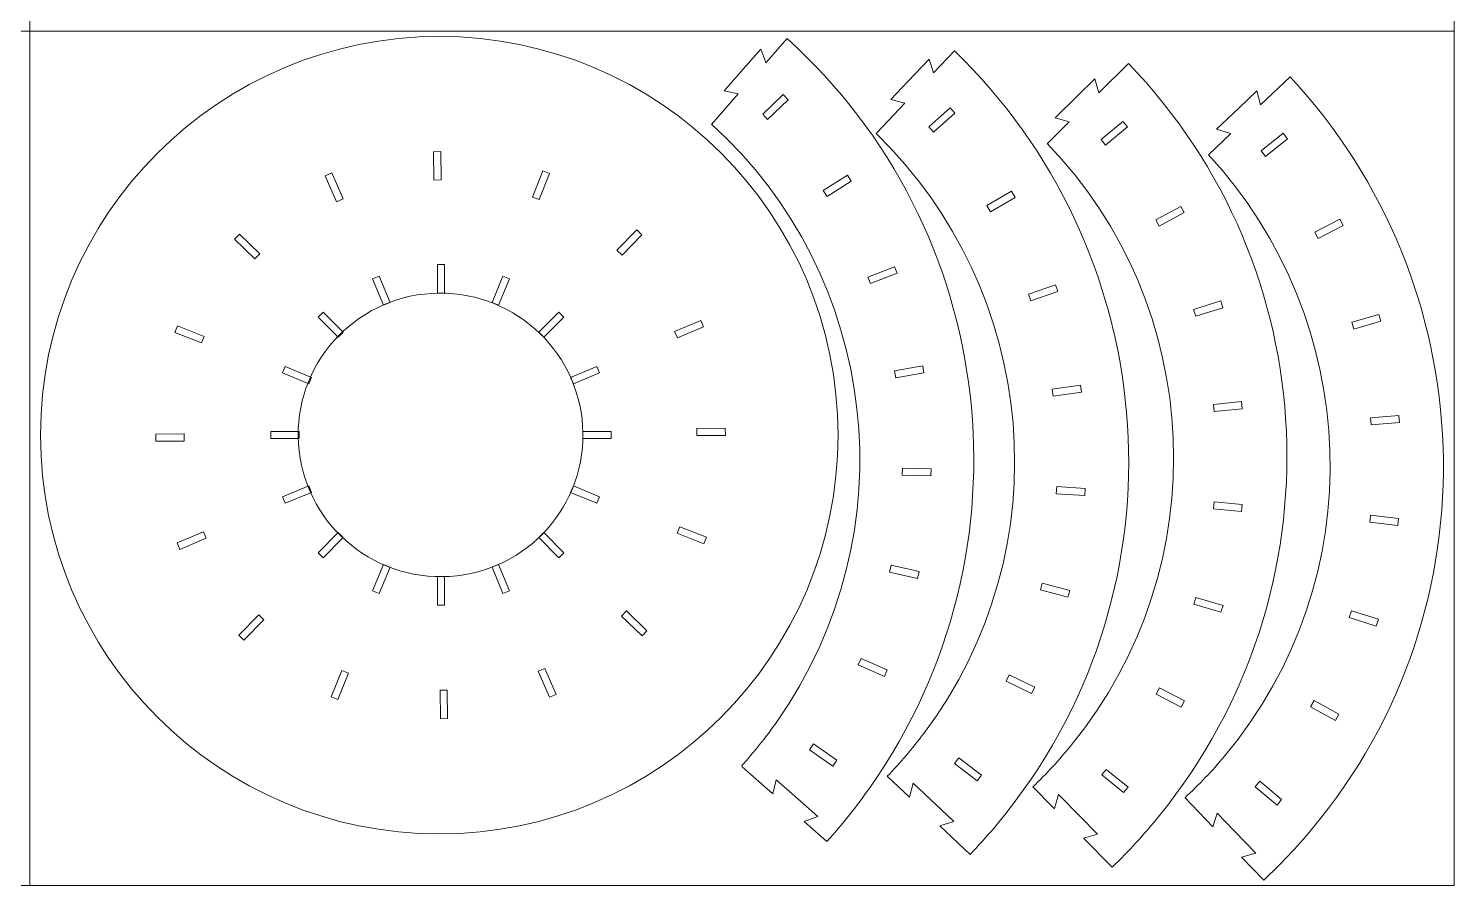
# Model space of a CAD drawing. Header units: centimetres. Extents: x -226 to -75, y 0 to 222.
# Drawn here: x -175.89 to -125.89, y 102.32 to 132.34 of the extents above; entities that cross this region are included whole.
import ezdxf

# ---------------------------------------------------------------- set-up
doc = ezdxf.new("R2010")
doc.units = ezdxf.units.CM
doc.header["$MEASUREMENT"] = 0
doc.layers.add('layer 1', color=7, linetype='Continuous')

msp = doc.modelspace()

# ---------------------------------------------------------------- linework, layer by layer
at = {"layer": 'layer 1', "color": 250, "lineweight": 20}
for points in [[(-225.83724, 132.24642), (-175.83724, 132.24642), (-175.83724, 162.24642), (-225.83724, 162.24642), (-225.83724, 132.24642)], [(-175.83724, 132.24642), (-125.83724, 132.24642), (-125.83724, 162.24642), (-175.83724, 162.24642), (-175.83724, 132.24642)], [(-225.83724, 102.24642), (-175.83724, 102.24642), (-175.83724, 132.24642), (-225.83724, 132.24642), (-225.83724, 102.24642)], [(-175.83724, 102.24642), (-125.83724, 102.24642), (-125.83724, 132.24642), (-175.83724, 132.24642), (-175.83724, 102.24642)]]:
    msp.add_lwpolyline(points, close=True, dxfattribs=at)
at = {"layer": 'layer 1', "color": 242, "lineweight": 20}
msp.add_ellipse((-161.46488, 118.05994), major_axis=(0, 13.99996), ratio=1, dxfattribs=at)
at = {"layer": 'layer 1', "color": 242, "lineweight": 9}
for points, knots in [([(-151.91162, 128.96773), (-151.91162, 128.96773), (-150.96586, 130.04144), (-150.96586, 130.04144), (-150.96586, 130.04144), (-150.96586, 130.04144), (-150.96731, 130.04282), (-150.96731, 130.04282), (-150.96731, 130.04282), (-150.96731, 130.04282), (-151.46416, 130.15302), (-151.46416, 130.15302), (-151.46416, 130.15302), (-151.46416, 130.15302), (-150.88486, 130.81078), (-150.88486, 130.81078), (-150.88486, 130.81078), (-150.88486, 130.81078), (-150.17324, 131.6186), (-150.17324, 131.6186), (-150.17324, 131.6186), (-150.17324, 131.6186), (-150.00119, 131.13953), (-150.00119, 131.13953), (-150.00119, 131.13953), (-150.00119, 131.13953), (-149.99953, 131.13844), (-149.99953, 131.13844), (-149.99953, 131.13844), (-149.99953, 131.13844), (-149.25574, 131.9828), (-149.25574, 131.9828)], [0, 0, 0, 0, 0.11111111, 0.11111111, 0.11111111, 0.11111111, 0.22222222, 0.22222222, 0.22222222, 0.22222222, 0.33333333, 0.33333333, 0.33333333, 0.33333333, 0.44444444, 0.44444444, 0.44444444, 0.44444444, 0.55555556, 0.55555556, 0.55555556, 0.55555556, 0.66666667, 0.66666667, 0.66666667, 0.66666667, 0.77777778, 0.77777778, 0.77777778, 0.77777778, 1, 1, 1, 1]), ([(-147.85626, 103.79243), (-147.31475, 104.39423), (-146.80393, 105.03505), (-146.32796, 105.71411), (-146.32796, 105.71411), (-140.48581, 114.047), (-141.86334, 125.33436), (-149.25574, 131.9828)], [0, 0, 0, 0, 0.33333333, 0.33333333, 0.33333333, 0.33333333, 1, 1, 1, 1]), ([(-143.37991, 131.55617), (-136.23623, 124.66229), (-135.11539, 113.36081), (-141.24113, 105.20502), (-141.24113, 105.20502), (-141.73861, 104.54268), (-142.26916, 103.92062), (-142.82884, 103.33932), (-142.82884, 103.33932), (-142.82884, 103.33932), (-142.82799, 103.33896), (-142.82799, 103.33896), (-142.82799, 103.33896), (-142.82799, 103.33896), (-143.88992, 104.34219), (-143.88992, 104.34219), (-143.88992, 104.34219), (-143.88992, 104.34219), (-143.88862, 104.34364), (-143.88862, 104.34364), (-143.88862, 104.34364), (-143.88862, 104.34364), (-143.4039, 104.4989), (-143.4039, 104.4989), (-143.4039, 104.4989), (-143.4039, 104.4989), (-144.04095, 105.10091), (-144.04095, 105.10091), (-144.04095, 105.10091), (-144.04095, 105.10091), (-144.82348, 105.84019), (-144.82348, 105.84019), (-144.82348, 105.84019), (-144.82348, 105.84019), (-144.95094, 105.34747), (-144.95094, 105.34747), (-144.95094, 105.34747), (-144.95094, 105.34747), (-144.9526, 105.34616), (-144.9526, 105.34616), (-144.9526, 105.34616), (-144.9526, 105.34616), (-145.72934, 106.08012), (-145.72934, 106.08012), (-145.72934, 106.08012), (-145.72934, 106.08012), (-145.73541, 106.0859), (-145.73541, 106.0859), (-145.73541, 106.0859), (-145.28311, 106.55414), (-144.85463, 107.05558), (-144.45306, 107.58976), (-144.45306, 107.58976), (-139.55633, 114.10246), (-140.43905, 123.12756), (-146.1295, 128.64765), (-146.1295, 128.64765), (-146.1295, 128.64765), (-146.09983, 128.67739), (-146.09983, 128.67739), (-146.09983, 128.67739), (-146.09983, 128.67739), (-145.11713, 129.71745), (-145.11713, 129.71745), (-145.11713, 129.71745), (-145.11713, 129.71745), (-145.11858, 129.71897), (-145.11858, 129.71897), (-145.11858, 129.71897), (-145.11858, 129.71897), (-145.61137, 129.84646), (-145.61137, 129.84646), (-145.61137, 129.84646), (-145.61137, 129.84646), (-145.00932, 130.48351), (-145.00932, 130.48351), (-145.00932, 130.48351), (-145.00932, 130.48351), (-144.26997, 131.26601), (-144.26997, 131.26601), (-144.26997, 131.26601), (-144.26997, 131.26601), (-144.11475, 130.78136), (-144.11475, 130.78136), (-144.11475, 130.78136), (-144.11475, 130.78136), (-144.11309, 130.7802), (-144.11309, 130.7802), (-144.11309, 130.7802), (-144.11309, 130.7802), (-143.37921, 131.55694), (-143.37921, 131.55694), (-143.37921, 131.55694), (-143.37921, 131.55694), (-143.37991, 131.55617), (-143.37991, 131.55617)], [0, 0, 0, 0, 0.04, 0.04, 0.04, 0.04, 0.08, 0.08, 0.08, 0.08, 0.12, 0.12, 0.12, 0.12, 0.16, 0.16, 0.16, 0.16, 0.2, 0.2, 0.2, 0.2, 0.24, 0.24, 0.24, 0.24, 0.28, 0.28, 0.28, 0.28, 0.32, 0.32, 0.32, 0.32, 0.36, 0.36, 0.36, 0.36, 0.4, 0.4, 0.4, 0.4, 0.44, 0.44, 0.44, 0.44, 0.48, 0.48, 0.48, 0.48, 0.52, 0.52, 0.52, 0.52, 0.56, 0.56, 0.56, 0.56, 0.6, 0.6, 0.6, 0.6, 0.64, 0.64, 0.64, 0.64, 0.68, 0.68, 0.68, 0.68, 0.72, 0.72, 0.72, 0.72, 0.76, 0.76, 0.76, 0.76, 0.8, 0.8, 0.8, 0.8, 0.84, 0.84, 0.84, 0.84, 0.88, 0.88, 0.88, 0.88, 0.92, 0.92, 0.92, 0.92, 1, 1, 1, 1]), ([(-137.27012, 131.10944), (-137.27012, 131.10944), (-138.30979, 130.08321), (-138.30979, 130.08321), (-138.30979, 130.08321), (-138.30979, 130.08321), (-138.31124, 130.08455), (-138.31124, 130.08455), (-138.31124, 130.08455), (-138.31124, 130.08455), (-138.44946, 130.57442), (-138.44946, 130.57442), (-138.44946, 130.57442), (-138.44946, 130.57442), (-139.07334, 129.95868), (-139.07334, 129.95868), (-139.07334, 129.95868), (-139.07334, 129.95868), (-139.83947, 129.2025), (-139.83947, 129.2025), (-139.83947, 129.2025), (-139.83947, 129.2025), (-139.35151, 129.05782), (-139.35151, 129.05782), (-139.35151, 129.05782), (-139.35151, 129.05782), (-139.35027, 129.05617), (-139.35027, 129.05617), (-139.35027, 129.05617), (-139.35027, 129.05617), (-140.11079, 128.30556), (-140.11079, 128.30556), (-140.11079, 128.30556), (-140.11079, 128.30556), (-140.11679, 128.29971), (-140.11679, 128.29971), (-140.11679, 128.29971), (-134.59074, 122.57772), (-134.13661, 113.50397), (-139.26889, 107.18275), (-139.26889, 107.18275), (-139.69466, 106.65817), (-140.14692, 106.16735), (-140.62232, 105.71072), (-140.62232, 105.71072), (-140.62232, 105.71072), (-140.62144, 105.70966), (-140.62144, 105.70966), (-140.62144, 105.70966), (-140.62144, 105.70966), (-139.87076, 104.94907), (-139.87076, 104.94907), (-139.87076, 104.94907), (-139.87076, 104.94907), (-139.86917, 104.95024), (-139.86917, 104.95024), (-139.86917, 104.95024), (-139.86917, 104.95024), (-139.72454, 105.43823), (-139.72454, 105.43823), (-139.72454, 105.43823), (-139.72454, 105.43823), (-138.96829, 104.67204), (-138.96829, 104.67204), (-138.96829, 104.67204), (-138.96829, 104.67204), (-138.35258, 104.04825), (-138.35258, 104.04825), (-138.35258, 104.04825), (-138.35258, 104.04825), (-138.84238, 103.90996), (-138.84238, 103.90996), (-138.84238, 103.90996), (-138.84238, 103.90996), (-138.84376, 103.90859), (-138.84376, 103.90859), (-138.84376, 103.90859), (-138.84376, 103.90859), (-137.83876, 102.89012), (-137.83876, 102.89012), (-137.83876, 102.89012), (-137.83876, 102.89012), (-137.83947, 102.8909), (-137.83947, 102.8909), (-137.83947, 102.8909), (-137.25731, 103.45347), (-136.70299, 104.05707), (-136.18078, 104.70121), (-136.18078, 104.70121), (-129.76768, 112.61137), (-130.34722, 123.96131), (-137.27054, 131.10863), (-137.27054, 131.10863), (-137.27054, 131.10863), (-137.27012, 131.10944), (-137.27012, 131.10944)], [0, 0, 0, 0, 0.04, 0.04, 0.04, 0.04, 0.08, 0.08, 0.08, 0.08, 0.12, 0.12, 0.12, 0.12, 0.16, 0.16, 0.16, 0.16, 0.2, 0.2, 0.2, 0.2, 0.24, 0.24, 0.24, 0.24, 0.28, 0.28, 0.28, 0.28, 0.32, 0.32, 0.32, 0.32, 0.36, 0.36, 0.36, 0.36, 0.4, 0.4, 0.4, 0.4, 0.44, 0.44, 0.44, 0.44, 0.48, 0.48, 0.48, 0.48, 0.52, 0.52, 0.52, 0.52, 0.56, 0.56, 0.56, 0.56, 0.6, 0.6, 0.6, 0.6, 0.64, 0.64, 0.64, 0.64, 0.68, 0.68, 0.68, 0.68, 0.72, 0.72, 0.72, 0.72, 0.76, 0.76, 0.76, 0.76, 0.8, 0.8, 0.8, 0.8, 0.84, 0.84, 0.84, 0.84, 0.88, 0.88, 0.88, 0.88, 0.92, 0.92, 0.92, 0.92, 1, 1, 1, 1]), ([(-135.29054, 105.34051), (-135.29054, 105.34051), (-134.30333, 104.30469), (-134.30333, 104.30469), (-134.30333, 104.30469), (-134.30333, 104.30469), (-134.30188, 104.30603), (-134.30188, 104.30603), (-134.30188, 104.30603), (-134.30188, 104.30603), (-134.14878, 104.79138), (-134.14878, 104.79138), (-134.14878, 104.79138), (-134.14878, 104.79138), (-133.54401, 104.15691), (-133.54401, 104.15691), (-133.54401, 104.15691), (-133.54401, 104.15691), (-132.80125, 103.37766), (-132.80125, 103.37766), (-132.80125, 103.37766), (-132.80125, 103.37766), (-133.29344, 103.24801), (-133.29344, 103.24801), (-133.29344, 103.24801), (-133.29344, 103.24801), (-133.29468, 103.24643), (-133.29468, 103.24643), (-133.29468, 103.24643), (-133.29468, 103.24643), (-132.51931, 102.43295), (-132.51931, 102.43295), (-132.51931, 102.43295), (-132.51931, 102.43295), (-132.52008, 102.43341), (-132.52008, 102.43341), (-132.52008, 102.43341), (-131.93027, 102.98505), (-131.36749, 103.57892), (-130.83571, 104.21491), (-130.83571, 104.21491), (-124.29263, 112.03892), (-124.82099, 123.38262), (-131.59362, 130.64028), (-131.59362, 130.64028), (-131.59362, 130.64028), (-131.59281, 130.64113), (-131.59281, 130.64113), (-131.59281, 130.64113), (-131.59281, 130.64113), (-132.62853, 129.65388), (-132.62853, 129.65388), (-132.62853, 129.65388), (-132.62853, 129.65388), (-132.62997, 129.65532), (-132.62997, 129.65532), (-132.62997, 129.65532), (-132.62997, 129.65532), (-132.75972, 130.14741), (-132.75972, 130.14741), (-132.75972, 130.14741), (-132.75972, 130.14741), (-133.39416, 129.54279), (-133.39416, 129.54279), (-133.39416, 129.54279), (-133.39416, 129.54279), (-134.17344, 128.79991), (-134.17344, 128.79991), (-134.17344, 128.79991), (-134.17344, 128.79991), (-133.68808, 128.64684), (-133.68808, 128.64684), (-133.68808, 128.64684), (-133.68808, 128.64684), (-133.68685, 128.64522), (-133.68685, 128.64522), (-133.68685, 128.64522), (-133.68685, 128.64522), (-134.46049, 127.90791), (-134.46049, 127.90791), (-134.46049, 127.90791), (-134.46049, 127.90791), (-134.46144, 127.90703), (-134.46144, 127.90703), (-134.46144, 127.90703), (-129.07083, 122.0966), (-128.66309, 113.04024), (-133.89266, 106.79392), (-133.89266, 106.79392), (-134.33074, 106.27075), (-134.795, 105.78311), (-135.28208, 105.33124), (-135.28208, 105.33124), (-135.28208, 105.33124), (-135.29054, 105.34051), (-135.29054, 105.34051)], [0, 0, 0, 0, 0.04, 0.04, 0.04, 0.04, 0.08, 0.08, 0.08, 0.08, 0.12, 0.12, 0.12, 0.12, 0.16, 0.16, 0.16, 0.16, 0.2, 0.2, 0.2, 0.2, 0.24, 0.24, 0.24, 0.24, 0.28, 0.28, 0.28, 0.28, 0.32, 0.32, 0.32, 0.32, 0.36, 0.36, 0.36, 0.36, 0.4, 0.4, 0.4, 0.4, 0.44, 0.44, 0.44, 0.44, 0.48, 0.48, 0.48, 0.48, 0.52, 0.52, 0.52, 0.52, 0.56, 0.56, 0.56, 0.56, 0.6, 0.6, 0.6, 0.6, 0.64, 0.64, 0.64, 0.64, 0.68, 0.68, 0.68, 0.68, 0.72, 0.72, 0.72, 0.72, 0.76, 0.76, 0.76, 0.76, 0.8, 0.8, 0.8, 0.8, 0.84, 0.84, 0.84, 0.84, 0.88, 0.88, 0.88, 0.88, 0.92, 0.92, 0.92, 0.92, 1, 1, 1, 1]), ([(-151.90315, 128.97703), (-146.01843, 123.65079), (-144.94404, 114.65034), (-149.61464, 107.99808), (-149.61464, 107.99808), (-150.00182, 107.44652), (-150.41781, 106.92659), (-150.85893, 106.43877)], [0, 0, 0, 0, 0.33333333, 0.33333333, 0.33333333, 0.33333333, 1, 1, 1, 1]), ([(-161.28049, 123.04712), (-161.28049, 123.04712), (-161.5275, 123.04712), (-161.5275, 123.04712), (-161.5275, 123.04712), (-161.5275, 123.04712), (-161.5275, 124.04714), (-161.5275, 124.04714), (-161.5275, 124.04714), (-161.5275, 124.04714), (-161.28049, 124.04714), (-161.28049, 124.04714), (-161.28049, 124.04714), (-161.28049, 124.04714), (-161.28049, 123.04712), (-161.28049, 123.04712)], [0, 0, 0, 0, 0.2, 0.2, 0.2, 0.2, 0.4, 0.4, 0.4, 0.4, 0.6, 0.6, 0.6, 0.6, 1, 1, 1, 1]), ([(-163.19458, 122.7155), (-163.19458, 122.7155), (-163.42279, 122.62095), (-163.42279, 122.62095), (-163.42279, 122.62095), (-163.42279, 122.62095), (-163.80545, 123.54488), (-163.80545, 123.54488), (-163.80545, 123.54488), (-163.80545, 123.54488), (-163.57727, 123.63939), (-163.57727, 123.63939), (-163.57727, 123.63939), (-163.57727, 123.63939), (-163.19458, 122.7155), (-163.19458, 122.7155)], [0, 0, 0, 0, 0.2, 0.2, 0.2, 0.2, 0.4, 0.4, 0.4, 0.4, 0.6, 0.6, 0.6, 0.6, 1, 1, 1, 1]), ([(-159.23066, 123.63937), (-159.23066, 123.63937), (-159.00252, 123.54486), (-159.00252, 123.54486), (-159.00252, 123.54486), (-159.00252, 123.54486), (-159.38521, 122.62101), (-159.38521, 122.62101), (-159.38521, 122.62101), (-159.38521, 122.62101), (-159.61335, 122.71552), (-159.61335, 122.71552), (-159.61335, 122.71552), (-159.61335, 122.71552), (-159.23066, 123.63937), (-159.23066, 123.63937)], [0, 0, 0, 0, 0.2, 0.2, 0.2, 0.2, 0.4, 0.4, 0.4, 0.4, 0.6, 0.6, 0.6, 0.6, 1, 1, 1, 1]), ([(-156.42146, 118.12574), (-156.3866, 115.36533), (-158.6097, 113.1218), (-161.36172, 113.09302), (-161.36172, 113.09302), (-164.11119, 113.06441), (-166.38583, 115.2566), (-166.42055, 118.01426), (-166.42055, 118.01426), (-166.45537, 120.77467), (-164.23237, 123.01827), (-161.48021, 123.04684), (-161.48021, 123.04684), (-158.73078, 123.07552), (-156.45624, 120.88333), (-156.42146, 118.12574)], [0, 0, 0, 0, 0.2, 0.2, 0.2, 0.2, 0.4, 0.4, 0.4, 0.4, 0.6, 0.6, 0.6, 0.6, 1, 1, 1, 1]), ([(-164.83609, 121.67663), (-164.83609, 121.67663), (-165.01068, 121.50197), (-165.01068, 121.50197), (-165.01068, 121.50197), (-165.01068, 121.50197), (-165.71783, 122.20911), (-165.71783, 122.20911), (-165.71783, 122.20911), (-165.71783, 122.20911), (-165.54317, 122.38377), (-165.54317, 122.38377), (-165.54317, 122.38377), (-165.54317, 122.38377), (-164.83609, 121.67663), (-164.83609, 121.67663)], [0, 0, 0, 0, 0.2, 0.2, 0.2, 0.2, 0.4, 0.4, 0.4, 0.4, 0.6, 0.6, 0.6, 0.6, 1, 1, 1, 1]), ([(-157.26475, 122.38373), (-157.26475, 122.38373), (-157.09016, 122.20911), (-157.09016, 122.20911), (-157.09016, 122.20911), (-157.09016, 122.20911), (-157.79723, 121.50204), (-157.79723, 121.50204), (-157.79723, 121.50204), (-157.79723, 121.50204), (-157.97189, 121.67663), (-157.97189, 121.67663), (-157.97189, 121.67663), (-157.97189, 121.67663), (-157.26475, 122.38373), (-157.26475, 122.38373)], [0, 0, 0, 0, 0.2, 0.2, 0.2, 0.2, 0.4, 0.4, 0.4, 0.4, 0.6, 0.6, 0.6, 0.6, 1, 1, 1, 1]), ([(-165.95506, 120.08872), (-165.95506, 120.08872), (-166.04961, 119.86044), (-166.04961, 119.86044), (-166.04961, 119.86044), (-166.04961, 119.86044), (-166.97343, 120.2432), (-166.97343, 120.2432), (-166.97343, 120.2432), (-166.97343, 120.2432), (-166.87895, 120.47141), (-166.87895, 120.47141), (-166.87895, 120.47141), (-166.87895, 120.47141), (-165.95506, 120.08872), (-165.95506, 120.08872)], [0, 0, 0, 0, 0.2, 0.2, 0.2, 0.2, 0.4, 0.4, 0.4, 0.4, 0.6, 0.6, 0.6, 0.6, 1, 1, 1, 1]), ([(-155.92902, 120.47133), (-155.92902, 120.47133), (-155.83448, 120.24319), (-155.83448, 120.24319), (-155.83448, 120.24319), (-155.83448, 120.24319), (-156.7584, 119.86053), (-156.7584, 119.86053), (-156.7584, 119.86053), (-156.7584, 119.86053), (-156.85291, 120.08867), (-156.85291, 120.08867), (-156.85291, 120.08867), (-156.85291, 120.08867), (-155.92902, 120.47133), (-155.92902, 120.47133)], [0, 0, 0, 0, 0.2, 0.2, 0.2, 0.2, 0.4, 0.4, 0.4, 0.4, 0.6, 0.6, 0.6, 0.6, 1, 1, 1, 1]), ([(-166.38115, 118.19343), (-166.38115, 118.19343), (-166.38115, 117.94636), (-166.38115, 117.94636), (-166.38115, 117.94636), (-166.38115, 117.94636), (-167.38121, 117.94643), (-167.38121, 117.94643), (-167.38121, 117.94643), (-167.38121, 117.94643), (-167.38121, 118.19343), (-167.38121, 118.19343), (-167.38121, 118.19343), (-167.38121, 118.19343), (-166.38115, 118.19343), (-166.38115, 118.19343)], [0, 0, 0, 0, 0.2, 0.2, 0.2, 0.2, 0.4, 0.4, 0.4, 0.4, 0.6, 0.6, 0.6, 0.6, 1, 1, 1, 1]), ([(-155.42679, 118.19336), (-155.42679, 118.19336), (-155.42679, 117.94643), (-155.42679, 117.94643), (-155.42679, 117.94643), (-155.42679, 117.94643), (-156.42678, 117.94639), (-156.42678, 117.94639), (-156.42678, 117.94639), (-156.42678, 117.94639), (-156.42685, 118.1934), (-156.42685, 118.1934), (-156.42685, 118.1934), (-156.42685, 118.1934), (-155.42679, 118.19336), (-155.42679, 118.19336)], [0, 0, 0, 0, 0.2, 0.2, 0.2, 0.2, 0.4, 0.4, 0.4, 0.4, 0.6, 0.6, 0.6, 0.6, 1, 1, 1, 1]), ([(-166.0496, 116.27935), (-166.0496, 116.27935), (-165.95498, 116.0511), (-165.95498, 116.0511), (-165.95498, 116.0511), (-165.95498, 116.0511), (-166.87891, 115.66848), (-166.87891, 115.66848), (-166.87891, 115.66848), (-166.87891, 115.66848), (-166.97349, 115.89666), (-166.97349, 115.89666), (-166.97349, 115.89666), (-166.97349, 115.89666), (-166.0496, 116.27935), (-166.0496, 116.27935)], [0, 0, 0, 0, 0.2, 0.2, 0.2, 0.2, 0.4, 0.4, 0.4, 0.4, 0.6, 0.6, 0.6, 0.6, 1, 1, 1, 1]), ([(-155.83455, 115.8966), (-155.83455, 115.8966), (-155.92903, 115.66842), (-155.92903, 115.66842), (-155.92903, 115.66842), (-155.92903, 115.66842), (-156.85292, 116.05111), (-156.85292, 116.05111), (-156.85292, 116.05111), (-156.85292, 116.05111), (-156.75841, 116.27932), (-156.75841, 116.27932), (-156.75841, 116.27932), (-156.75841, 116.27932), (-155.83455, 115.8966), (-155.83455, 115.8966)], [0, 0, 0, 0, 0.2, 0.2, 0.2, 0.2, 0.4, 0.4, 0.4, 0.4, 0.6, 0.6, 0.6, 0.6, 1, 1, 1, 1]), ([(-165.01069, 114.63786), (-165.01069, 114.63786), (-164.83603, 114.46317), (-164.83603, 114.46317), (-164.83603, 114.46317), (-164.83603, 114.46317), (-165.54317, 113.75609), (-165.54317, 113.75609), (-165.54317, 113.75609), (-165.54317, 113.75609), (-165.71783, 113.93076), (-165.71783, 113.93076), (-165.71783, 113.93076), (-165.71783, 113.93076), (-165.01069, 114.63786), (-165.01069, 114.63786)], [0, 0, 0, 0, 0.2, 0.2, 0.2, 0.2, 0.4, 0.4, 0.4, 0.4, 0.6, 0.6, 0.6, 0.6, 1, 1, 1, 1]), ([(-157.09015, 113.93072), (-157.09015, 113.93072), (-157.26481, 113.75606), (-157.26481, 113.75606), (-157.26481, 113.75606), (-157.26481, 113.75606), (-157.97189, 114.46317), (-157.97189, 114.46317), (-157.97189, 114.46317), (-157.97189, 114.46317), (-157.7973, 114.63783), (-157.7973, 114.63783), (-157.7973, 114.63783), (-157.7973, 114.63783), (-157.09015, 113.93072), (-157.09015, 113.93072)], [0, 0, 0, 0, 0.2, 0.2, 0.2, 0.2, 0.4, 0.4, 0.4, 0.4, 0.6, 0.6, 0.6, 0.6, 1, 1, 1, 1]), ([(-163.42278, 113.51886), (-163.42278, 113.51886), (-163.1945, 113.42432), (-163.1945, 113.42432), (-163.1945, 113.42432), (-163.1945, 113.42432), (-163.57726, 112.5005), (-163.57726, 112.5005), (-163.57726, 112.5005), (-163.57726, 112.5005), (-163.80547, 112.59497), (-163.80547, 112.59497), (-163.80547, 112.59497), (-163.80547, 112.59497), (-163.42278, 113.51886), (-163.42278, 113.51886)], [0, 0, 0, 0, 0.2, 0.2, 0.2, 0.2, 0.4, 0.4, 0.4, 0.4, 0.6, 0.6, 0.6, 0.6, 1, 1, 1, 1]), ([(-159.00253, 112.59496), (-159.00253, 112.59496), (-159.23074, 112.50041), (-159.23074, 112.50041), (-159.23074, 112.50041), (-159.23074, 112.50041), (-159.6134, 113.42434), (-159.6134, 113.42434), (-159.6134, 113.42434), (-159.6134, 113.42434), (-159.38522, 113.51884), (-159.38522, 113.51884), (-159.38522, 113.51884), (-159.38522, 113.51884), (-159.00253, 112.59496), (-159.00253, 112.59496)], [0, 0, 0, 0, 0.2, 0.2, 0.2, 0.2, 0.4, 0.4, 0.4, 0.4, 0.6, 0.6, 0.6, 0.6, 1, 1, 1, 1]), ([(-161.28049, 112.09271), (-161.28049, 112.09271), (-161.5275, 112.09271), (-161.5275, 112.09271), (-161.5275, 112.09271), (-161.5275, 112.09271), (-161.5275, 113.09273), (-161.5275, 113.09273), (-161.5275, 113.09273), (-161.5275, 113.09273), (-161.28049, 113.09273), (-161.28049, 113.09273), (-161.28049, 113.09273), (-161.28049, 113.09273), (-161.28049, 112.09271), (-161.28049, 112.09271)], [0, 0, 0, 0, 0.2, 0.2, 0.2, 0.2, 0.4, 0.4, 0.4, 0.4, 0.6, 0.6, 0.6, 0.6, 1, 1, 1, 1]), ([(-150.82807, 106.41015), (-150.82807, 106.41015), (-149.75429, 105.46435), (-149.75429, 105.46435), (-149.75429, 105.46435), (-149.75429, 105.46435), (-149.75291, 105.4658), (-149.75291, 105.4658), (-149.75291, 105.4658), (-149.75291, 105.4658), (-149.64267, 105.96275), (-149.64267, 105.96275), (-149.64267, 105.96275), (-149.64267, 105.96275), (-148.98502, 105.38335), (-148.98502, 105.38335), (-148.98502, 105.38335), (-148.98502, 105.38335), (-148.17712, 104.6718), (-148.17712, 104.6718), (-148.17712, 104.6718), (-148.17712, 104.6718), (-148.65623, 104.49968), (-148.65623, 104.49968), (-148.65623, 104.49968), (-148.65623, 104.49968), (-148.65739, 104.49806), (-148.65739, 104.49806), (-148.65739, 104.49806), (-148.65739, 104.49806), (-147.85535, 103.79169), (-147.85535, 103.79169)], [0, 0, 0, 0, 0.11111111, 0.11111111, 0.11111111, 0.11111111, 0.22222222, 0.22222222, 0.22222222, 0.22222222, 0.33333333, 0.33333333, 0.33333333, 0.33333333, 0.44444444, 0.44444444, 0.44444444, 0.44444444, 0.55555556, 0.55555556, 0.55555556, 0.55555556, 0.66666667, 0.66666667, 0.66666667, 0.66666667, 0.77777778, 0.77777778, 0.77777778, 0.77777778, 1, 1, 1, 1]), ([(-138.20798, 106.13199), (-138.20798, 106.13199), (-137.43903, 105.50771), (-137.43903, 105.50771), (-137.43903, 105.50771), (-137.43903, 105.50771), (-137.28166, 105.70125), (-137.28166, 105.70125), (-137.28166, 105.70125), (-137.28166, 105.70125), (-138.05046, 106.32535), (-138.05046, 106.32535)], [0, 0, 0, 0, 0.25, 0.25, 0.25, 0.25, 0.5, 0.5, 0.5, 0.5, 1, 1, 1, 1])]:
    msp.add_open_spline(points, degree=3, knots=knots, dxfattribs=at)
for points in [[(-150.10984, 129.32822), (-150.10984, 129.32822), (-149.38555, 130.0191), (-149.38555, 130.0191)], [(-149.38554, 130.0191), (-149.38554, 130.0191), (-149.21328, 129.83947), (-149.21328, 129.83947)], [(-149.21329, 129.83947), (-149.21329, 129.83947), (-149.93765, 129.14838), (-149.93765, 129.14838)], [(-144.28074, 128.88794), (-144.28074, 128.88794), (-143.53303, 129.55243), (-143.53303, 129.55243)], [(-143.53301, 129.55243), (-143.53301, 129.55243), (-143.36654, 129.36507), (-143.36654, 129.36507)], [(-149.93765, 129.14839), (-149.93765, 129.14839), (-150.10984, 129.32823), (-150.10984, 129.32823)], [(-143.36655, 129.36508), (-143.36655, 129.36508), (-144.11419, 128.70052), (-144.11419, 128.70052)], [(-138.23073, 128.43911), (-138.23073, 128.43911), (-137.4615, 129.07672), (-137.4615, 129.07672)], [(-137.4615, 129.07673), (-137.4615, 129.07673), (-137.30332, 128.88475), (-137.30332, 128.88475)], [(-144.1142, 128.70052), (-144.1142, 128.70052), (-144.28075, 128.88796), (-144.28075, 128.88796)], [(-137.30332, 128.88473), (-137.30332, 128.88473), (-138.07269, 128.24709), (-138.07269, 128.24709)], [(-132.61325, 128.04182), (-132.61325, 128.04182), (-131.83961, 128.66003), (-131.83961, 128.66003)], [(-131.83961, 128.66005), (-131.83961, 128.66005), (-131.68375, 128.46542), (-131.68375, 128.46542)], [(-161.66399, 128.01192), (-161.66399, 128.01192), (-161.41452, 128.01446), (-161.41452, 128.01446)], [(-161.65228, 127.01918), (-161.65228, 127.01918), (-161.66399, 128.01193), (-161.66399, 128.01193)], [(-161.41451, 128.01447), (-161.41451, 128.01447), (-161.40272, 127.02179), (-161.40272, 127.02179)], [(-138.07269, 128.24708), (-138.07269, 128.24708), (-138.23073, 128.4391), (-138.23073, 128.4391)], [(-132.45739, 127.84704), (-132.45739, 127.84704), (-132.61325, 128.04181), (-132.61325, 128.04181)], [(-131.68375, 128.46543), (-131.68375, 128.46543), (-132.45739, 127.84705), (-132.45739, 127.84705)], [(-165.46655, 127.16897), (-165.46655, 127.16897), (-165.2371, 127.26648), (-165.2371, 127.26648)], [(-165.07402, 126.25568), (-165.07402, 126.25568), (-165.46655, 127.16899), (-165.46655, 127.16899)], [(-165.2371, 127.26647), (-165.2371, 127.26647), (-164.84443, 126.35309), (-164.84443, 126.35309)], [(-161.40272, 127.0218), (-161.40272, 127.0218), (-161.65227, 127.01919), (-161.65227, 127.01919)], [(-158.19541, 126.42235), (-158.19541, 126.42235), (-157.82464, 127.3437), (-157.82464, 127.3437)], [(-157.59279, 127.25111), (-157.59279, 127.25111), (-157.96363, 126.32983), (-157.96363, 126.32983)], [(-157.82465, 127.34371), (-157.82465, 127.34371), (-157.5928, 127.25111), (-157.5928, 127.25111)], [(-147.98132, 126.65476), (-147.98132, 126.65476), (-147.13603, 127.19229), (-147.13603, 127.19229)], [(-147.13603, 127.1923), (-147.13603, 127.1923), (-147.00222, 126.98201), (-147.00222, 126.98201)], [(-147.84765, 126.4445), (-147.84765, 126.4445), (-147.98132, 126.65476), (-147.98132, 126.65476)], [(-147.00222, 126.98201), (-147.00222, 126.98201), (-147.84766, 126.44452), (-147.84766, 126.44452)], [(-142.23897, 126.12066), (-142.23897, 126.12066), (-141.37554, 126.62591), (-141.37554, 126.62591)], [(-141.37556, 126.62592), (-141.37556, 126.62592), (-141.2487, 126.4096), (-141.2487, 126.4096)], [(-164.84443, 126.35311), (-164.84443, 126.35311), (-165.07402, 126.25567), (-165.07402, 126.25567)], [(-157.96362, 126.32982), (-157.96362, 126.32982), (-158.1954, 126.42235), (-158.1954, 126.42235)], [(-142.11219, 125.90466), (-142.11219, 125.90466), (-142.23898, 126.12066), (-142.23898, 126.12066)], [(-141.24871, 126.40961), (-141.24871, 126.40961), (-142.1122, 125.90468), (-142.1122, 125.90468)], [(-136.31003, 125.61827), (-136.31003, 125.61827), (-135.43264, 126.09378), (-135.43264, 126.09378)], [(-135.43264, 126.09376), (-135.43264, 126.09376), (-135.31517, 125.87462), (-135.31517, 125.87462)], [(-136.19263, 125.39906), (-136.19263, 125.39906), (-136.31004, 125.61827), (-136.31004, 125.61827)], [(-135.31517, 125.87462), (-135.31517, 125.87462), (-136.19263, 125.39907), (-136.19263, 125.39907)], [(-130.72423, 125.18784), (-130.72423, 125.18784), (-129.84402, 125.64267), (-129.84402, 125.64267)], [(-129.84402, 125.64266), (-129.84402, 125.64266), (-129.72894, 125.42147), (-129.72894, 125.42147)], [(-168.6554, 124.94248), (-168.6554, 124.94248), (-168.48074, 125.11989), (-168.48074, 125.11989)], [(-168.48073, 125.1199), (-168.48073, 125.1199), (-167.76671, 124.42482), (-167.76671, 124.42482)], [(-155.22815, 124.55552), (-155.22815, 124.55552), (-154.53071, 125.26535), (-154.53071, 125.26535)], [(-154.35192, 125.09158), (-154.35192, 125.09158), (-155.04922, 124.38176), (-155.04922, 124.38176)], [(-154.53072, 125.26535), (-154.53072, 125.26535), (-154.35193, 125.09157), (-154.35193, 125.09157)], [(-130.60916, 124.96646), (-130.60916, 124.96646), (-130.72423, 125.18782), (-130.72423, 125.18782)], [(-129.72894, 125.42148), (-129.72894, 125.42148), (-130.60916, 124.96647), (-130.60916, 124.96647)], [(-167.94137, 124.24726), (-167.94137, 124.24726), (-168.65539, 124.94248), (-168.65539, 124.94248)], [(-155.04921, 124.38176), (-155.04921, 124.38176), (-155.22814, 124.55553), (-155.22814, 124.55553)], [(-167.7667, 124.42482), (-167.7667, 124.42482), (-167.94136, 124.24727), (-167.94136, 124.24727)], [(-146.32699, 123.38058), (-146.32699, 123.38058), (-146.41698, 123.61316), (-146.41698, 123.61316)], [(-146.41697, 123.61315), (-146.41697, 123.61315), (-145.48299, 123.97623), (-145.48299, 123.97623)], [(-145.39302, 123.74365), (-145.39302, 123.74365), (-146.327, 123.38058), (-146.327, 123.38058)], [(-145.48301, 123.97623), (-145.48301, 123.97623), (-145.39301, 123.74364), (-145.39301, 123.74364)], [(-140.77611, 123.01064), (-140.77611, 123.01064), (-139.83035, 123.33699), (-139.83035, 123.33699)], [(-140.69391, 122.77427), (-140.69391, 122.77427), (-140.77611, 123.01063), (-140.77611, 123.01063)], [(-139.74817, 123.10056), (-139.74817, 123.10056), (-140.69393, 122.77427), (-140.69393, 122.77427)], [(-139.83037, 123.33699), (-139.83037, 123.33699), (-139.74817, 123.10056), (-139.74817, 123.10056)], [(-134.97869, 122.47624), (-134.97869, 122.47624), (-134.027, 122.77155), (-134.027, 122.77155)], [(-133.95468, 122.53363), (-133.95468, 122.53363), (-134.90644, 122.23825), (-134.90644, 122.23825)], [(-134.02703, 122.77155), (-134.02703, 122.77155), (-133.95468, 122.53364), (-133.95468, 122.53364)], [(-153.20092, 121.70106), (-153.20092, 121.70106), (-152.2826, 122.09126), (-152.2826, 122.09126)], [(-152.28259, 122.09125), (-152.28259, 122.09125), (-152.18406, 121.86265), (-152.18406, 121.86265)], [(-134.90644, 122.23825), (-134.90644, 122.23825), (-134.97872, 122.47623), (-134.97872, 122.47623)], [(-129.42467, 122.02245), (-129.42467, 122.02245), (-128.47143, 122.29645), (-128.47143, 122.29645)], [(-129.35468, 121.78315), (-129.35468, 121.78315), (-129.42467, 122.02244), (-129.42467, 122.02244)], [(-128.40133, 122.0571), (-128.40133, 122.0571), (-129.35464, 121.78314), (-129.35464, 121.78314)], [(-128.47139, 122.29644), (-128.47139, 122.29644), (-128.40133, 122.05711), (-128.40133, 122.05711)], [(-170.74602, 121.66888), (-170.74602, 121.66888), (-170.65285, 121.89963), (-170.65285, 121.89963)], [(-169.81874, 121.29805), (-169.81874, 121.29805), (-170.74602, 121.66889), (-170.74602, 121.66889)], [(-170.65286, 121.89963), (-170.65286, 121.89963), (-169.72545, 121.52872), (-169.72545, 121.52872)], [(-169.72544, 121.52873), (-169.72544, 121.52873), (-169.81875, 121.29805), (-169.81875, 121.29805)], [(-153.10239, 121.47244), (-153.10239, 121.47244), (-153.20092, 121.70104), (-153.20092, 121.70104)], [(-152.18406, 121.86263), (-152.18406, 121.86263), (-153.10238, 121.47243), (-153.10238, 121.47243)], [(-145.47791, 120.3203), (-145.47791, 120.3203), (-144.49122, 120.49478), (-144.49122, 120.49478)], [(-145.43526, 120.07438), (-145.43526, 120.07438), (-145.47791, 120.32031), (-145.47791, 120.32031)], [(-144.44837, 120.24878), (-144.44837, 120.24878), (-145.43527, 120.0744), (-145.43527, 120.0744)], [(-144.49123, 120.49479), (-144.49123, 120.49479), (-144.44837, 120.24876), (-144.44837, 120.24876)], [(-139.94806, 119.67844), (-139.94806, 119.67844), (-138.95661, 119.81352), (-138.95661, 119.81352)], [(-139.91373, 119.43081), (-139.91373, 119.43081), (-139.94806, 119.67846), (-139.94806, 119.67846)], [(-138.92218, 119.56582), (-138.92218, 119.56582), (-139.91373, 119.43081), (-139.91373, 119.43081)], [(-138.95661, 119.81352), (-138.95661, 119.81352), (-138.92214, 119.56584), (-138.92214, 119.56584)], [(-134.28678, 119.13336), (-134.28678, 119.13336), (-133.29736, 119.23785), (-133.29736, 119.23785)], [(-134.26227, 118.88583), (-134.26227, 118.88583), (-134.28678, 119.13337), (-134.28678, 119.13337)], [(-133.29736, 119.23785), (-133.29736, 119.23785), (-133.27284, 118.9902), (-133.27284, 118.9902)], [(-133.27284, 118.99021), (-133.27284, 118.99021), (-134.26227, 118.88583), (-134.26227, 118.88583)], [(-128.7643, 118.66648), (-128.7643, 118.66648), (-127.77452, 118.74881), (-127.77452, 118.74881)], [(-128.74211, 118.41822), (-128.74211, 118.41822), (-128.7643, 118.66647), (-128.7643, 118.66647)], [(-127.75236, 118.50073), (-127.75236, 118.50073), (-128.74215, 118.41822), (-128.74215, 118.41822)], [(-127.77455, 118.74881), (-127.77455, 118.74881), (-127.75236, 118.50074), (-127.75236, 118.50074)], [(-171.42174, 118.09363), (-171.42174, 118.09363), (-170.42176, 118.10397), (-170.42176, 118.10397)], [(-171.41912, 117.84469), (-171.41912, 117.84469), (-171.42173, 118.09364), (-171.42173, 118.09364)], [(-170.42177, 118.10396), (-170.42177, 118.10396), (-170.41916, 117.85516), (-170.41916, 117.85516)], [(-152.42019, 118.04305), (-152.42019, 118.04305), (-152.42351, 118.29187), (-152.42351, 118.29187)], [(-152.4235, 118.29186), (-152.4235, 118.29186), (-151.42351, 118.30234), (-151.42351, 118.30234)], [(-151.42022, 118.05346), (-151.42022, 118.05346), (-152.4202, 118.04305), (-152.4202, 118.04305)], [(-151.42352, 118.30233), (-151.42352, 118.30233), (-151.42021, 118.05345), (-151.42021, 118.05345)], [(-170.41915, 117.85517), (-170.41915, 117.85517), (-171.41913, 117.84469), (-171.41913, 117.84469)], [(-144.2057, 116.63206), (-144.2057, 116.63206), (-145.20734, 116.65343), (-145.20734, 116.65343)], [(-145.20733, 116.65345), (-145.20733, 116.65345), (-145.20119, 116.90339), (-145.20119, 116.90339)], [(-145.2012, 116.90339), (-145.2012, 116.90339), (-144.1997, 116.88194), (-144.1997, 116.88194)], [(-144.19971, 116.88193), (-144.19971, 116.88193), (-144.20571, 116.63206), (-144.20571, 116.63206)], [(-139.80116, 116.0036), (-139.80116, 116.0036), (-139.78655, 116.2528), (-139.78655, 116.2528)], [(-138.80206, 115.94252), (-138.80206, 115.94252), (-139.80112, 116.00359), (-139.80112, 116.00359)], [(-139.78655, 116.25282), (-139.78655, 116.25282), (-138.78749, 116.19179), (-138.78749, 116.19179)], [(-138.78745, 116.19177), (-138.78745, 116.19177), (-138.80206, 115.94253), (-138.80206, 115.94253)], [(-134.28446, 115.4704), (-134.28446, 115.4704), (-134.26018, 115.7182), (-134.26018, 115.7182)], [(-134.26018, 115.71821), (-134.26018, 115.71821), (-133.27104, 115.62776), (-133.27104, 115.62776)], [(-133.27104, 115.62774), (-133.27104, 115.62774), (-133.29517, 115.38005), (-133.29517, 115.38005)], [(-133.29517, 115.38004), (-133.29517, 115.38004), (-134.28446, 115.47042), (-134.28446, 115.47042)], [(-128.79588, 115.00036), (-128.79588, 115.00036), (-128.76949, 115.24797), (-128.76949, 115.24797)], [(-127.80725, 114.88777), (-127.80725, 114.88777), (-128.79584, 115.00034), (-128.79584, 115.00034)], [(-128.76949, 115.24795), (-128.76949, 115.24795), (-127.78083, 115.13545), (-127.78083, 115.13545)], [(-127.7808, 115.13544), (-127.7808, 115.13544), (-127.80725, 114.88775), (-127.80725, 114.88775)], [(-170.66795, 114.28033), (-170.66795, 114.28033), (-169.7477, 114.67128), (-169.7477, 114.67128)], [(-169.7477, 114.67128), (-169.7477, 114.67128), (-169.64959, 114.44211), (-169.64959, 114.44211)], [(-152.17896, 114.24326), (-152.17896, 114.24326), (-153.10832, 114.61491), (-153.10832, 114.61491)], [(-153.10831, 114.61492), (-153.10831, 114.61492), (-153.01564, 114.84602), (-153.01564, 114.84602)], [(-153.01564, 114.84602), (-153.01564, 114.84602), (-152.08635, 114.47436), (-152.08635, 114.47436)], [(-170.56984, 114.05116), (-170.56984, 114.05116), (-170.66795, 114.28033), (-170.66795, 114.28033)], [(-169.64958, 114.44211), (-169.64958, 114.44211), (-170.56984, 114.05116), (-170.56984, 114.05116)], [(-152.08636, 114.47436), (-152.08636, 114.47436), (-152.17896, 114.24325), (-152.17896, 114.24325)], [(-145.65285, 113.24983), (-145.65285, 113.24983), (-145.59799, 113.49392), (-145.59799, 113.49392)], [(-144.6752, 113.03324), (-144.6752, 113.03324), (-145.65285, 113.24984), (-145.65285, 113.24984)], [(-145.598, 113.49392), (-145.598, 113.49392), (-144.62028, 113.27742), (-144.62028, 113.27742)], [(-144.62029, 113.27743), (-144.62029, 113.27743), (-144.67521, 113.03324), (-144.67521, 113.03324)], [(-139.3918, 112.37044), (-139.3918, 112.37044), (-140.35968, 112.6249), (-140.35968, 112.6249)], [(-140.35967, 112.62489), (-140.35967, 112.62489), (-140.29677, 112.86619), (-140.29677, 112.86619)], [(-140.29676, 112.86619), (-140.29676, 112.86619), (-139.32881, 112.61177), (-139.32881, 112.61177)], [(-139.32882, 112.61177), (-139.32882, 112.61177), (-139.3918, 112.37043), (-139.3918, 112.37043)], [(-134.97114, 112.12236), (-134.97114, 112.12236), (-134.89914, 112.3609), (-134.89914, 112.3609)], [(-134.02008, 111.84076), (-134.02008, 111.84076), (-134.97114, 112.12234), (-134.97114, 112.12234)], [(-134.89914, 112.36089), (-134.89914, 112.36089), (-133.94808, 112.07927), (-133.94808, 112.07927)], [(-133.94808, 112.07926), (-133.94808, 112.07926), (-134.02008, 111.84074), (-134.02008, 111.84074)], [(-168.5043, 111.04132), (-168.5043, 111.04132), (-167.80438, 111.7539), (-167.80438, 111.7539)], [(-167.62538, 111.57945), (-167.62538, 111.57945), (-168.3255, 110.86687), (-168.3255, 110.86687)], [(-167.80439, 111.7539), (-167.80439, 111.7539), (-167.62539, 111.57946), (-167.62539, 111.57946)], [(-155.06375, 111.7107), (-155.06375, 111.7107), (-154.88909, 111.88882), (-154.88909, 111.88882)], [(-154.34696, 111.01286), (-154.34696, 111.01286), (-155.06374, 111.71069), (-155.06374, 111.71069)], [(-154.88908, 111.88881), (-154.88908, 111.88881), (-154.17231, 111.19105), (-154.17231, 111.19105)], [(-129.51417, 111.66023), (-129.51417, 111.66023), (-129.44002, 111.89779), (-129.44002, 111.89779)], [(-128.56491, 111.35665), (-128.56491, 111.35665), (-129.51417, 111.66021), (-129.51417, 111.66021)], [(-129.44002, 111.89781), (-129.44002, 111.89781), (-128.49062, 111.59417), (-128.49062, 111.59417)], [(-128.49062, 111.59416), (-128.49062, 111.59416), (-128.56488, 111.35667), (-128.56488, 111.35667)], [(-168.32549, 110.86686), (-168.32549, 110.86686), (-168.50428, 111.04131), (-168.50428, 111.04131)], [(-154.1723, 111.19104), (-154.1723, 111.19104), (-154.34696, 111.01286), (-154.34696, 111.01286)], [(-146.75501, 109.99522), (-146.75501, 109.99522), (-146.65351, 110.22413), (-146.65351, 110.22413)], [(-146.65351, 110.22414), (-146.65351, 110.22414), (-145.73752, 109.8206), (-145.73752, 109.8206)], [(-165.25922, 108.87181), (-165.25922, 108.87181), (-164.88665, 109.79764), (-164.88665, 109.79764)], [(-164.65426, 109.70469), (-164.65426, 109.70469), (-165.02683, 108.77872), (-165.02683, 108.77872)], [(-164.88667, 109.79764), (-164.88667, 109.79764), (-164.65426, 109.70469), (-164.65426, 109.70469)], [(-157.59493, 108.85637), (-157.59493, 108.85637), (-157.98947, 109.7743), (-157.98947, 109.7743)], [(-157.98946, 109.77428), (-157.98946, 109.77428), (-157.75945, 109.87218), (-157.75945, 109.87218)], [(-157.75947, 109.87219), (-157.75947, 109.87219), (-157.36485, 108.95426), (-157.36485, 108.95426)], [(-145.83902, 109.59169), (-145.83902, 109.59169), (-146.75501, 109.9952), (-146.75501, 109.9952)], [(-145.73753, 109.82058), (-145.73753, 109.82058), (-145.83902, 109.5917), (-145.83902, 109.5917)], [(-141.56731, 109.42502), (-141.56731, 109.42502), (-141.45844, 109.64907), (-141.45844, 109.64907)], [(-141.45845, 109.64905), (-141.45845, 109.64905), (-140.55858, 109.21133), (-140.55858, 109.21133)], [(-161.43952, 109.10222), (-161.43952, 109.10222), (-161.18912, 109.1049), (-161.18912, 109.1049)], [(-161.4276, 108.10424), (-161.4276, 108.10424), (-161.43952, 109.10221), (-161.43952, 109.10221)], [(-161.18913, 109.1049), (-161.18913, 109.1049), (-161.17727, 108.10686), (-161.17727, 108.10686)], [(-140.66759, 108.98711), (-140.66759, 108.98711), (-141.56731, 109.42502), (-141.56731, 109.42502)], [(-140.55859, 109.21132), (-140.55859, 109.21132), (-140.6676, 108.98713), (-140.6676, 108.98713)], [(-136.29589, 108.96951), (-136.29589, 108.96951), (-136.17908, 109.18961), (-136.17908, 109.18961)], [(-136.17912, 109.18962), (-136.17912, 109.18962), (-135.30222, 108.7279), (-135.30222, 108.7279)], [(-165.02682, 108.77872), (-165.02682, 108.77872), (-165.25923, 108.87182), (-165.25923, 108.87182)], [(-157.36486, 108.95428), (-157.36486, 108.95428), (-157.59491, 108.85639), (-157.59491, 108.85639)], [(-135.4192, 108.50783), (-135.4192, 108.50783), (-136.29592, 108.96951), (-136.29592, 108.96951)], [(-135.30218, 108.7279), (-135.30218, 108.7279), (-135.41917, 108.50784), (-135.41917, 108.50784)], [(-129.99705, 108.04268), (-129.99705, 108.04268), (-130.87081, 108.52591), (-130.87081, 108.52591)], [(-130.87078, 108.52592), (-130.87078, 108.52592), (-130.7515, 108.74436), (-130.7515, 108.74436)], [(-130.7515, 108.74437), (-130.7515, 108.74437), (-129.87774, 108.261), (-129.87774, 108.261)], [(-161.17728, 108.10686), (-161.17728, 108.10686), (-161.42761, 108.10425), (-161.42761, 108.10425)], [(-129.87778, 108.26099), (-129.87778, 108.26099), (-129.99705, 108.04269), (-129.99705, 108.04269)], [(-148.47149, 107.01562), (-148.47149, 107.01562), (-148.32713, 107.22062), (-148.32713, 107.22062)], [(-147.65259, 106.44078), (-147.65259, 106.44078), (-148.47149, 107.01563), (-148.47149, 107.01563)], [(-148.32714, 107.2206), (-148.32714, 107.2206), (-147.50816, 106.64575), (-147.50816, 106.64575)], [(-147.50817, 106.64576), (-147.50817, 106.64576), (-147.6526, 106.44076), (-147.6526, 106.44076)], [(-142.57934, 105.92281), (-142.57934, 105.92281), (-143.37641, 106.52683), (-143.37641, 106.52683)], [(-143.3764, 106.52683), (-143.3764, 106.52683), (-143.22576, 106.72488), (-143.22576, 106.72488)], [(-143.22578, 106.72489), (-143.22578, 106.72489), (-142.42872, 106.12094), (-142.42872, 106.12094)], [(-142.42872, 106.12093), (-142.42872, 106.12093), (-142.57936, 105.92281), (-142.57936, 105.92281)], [(-138.20798, 106.13199), (-138.20798, 106.13199), (-138.05046, 106.32535), (-138.05046, 106.32535)], [(-132.81416, 105.71799), (-132.81416, 105.71799), (-132.65453, 105.90888), (-132.65453, 105.90888)], [(-132.0499, 105.07331), (-132.0499, 105.07331), (-132.81416, 105.71798), (-132.81416, 105.71798)], [(-132.65453, 105.90888), (-132.65453, 105.90888), (-131.8902, 105.26429), (-131.8902, 105.26429)], [(-131.8902, 105.26428), (-131.8902, 105.26428), (-132.0499, 105.07332), (-132.0499, 105.07332)]]:
    msp.add_open_spline(points, degree=3, dxfattribs=at)

doc.saveas('drawing.dxf')
